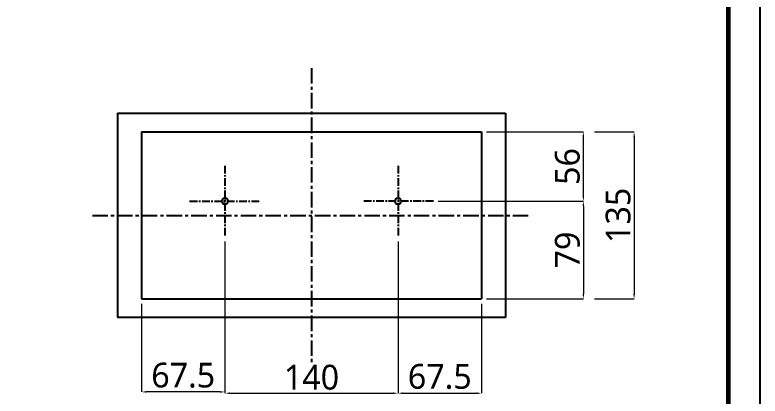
# Model space of a CAD drawing. Extents: x 16296675254 to 16296676838, y -37409619146 to -37409617986.
# Drawn here: x 16296676236 to 16296676838, y -37409618602 to -37409618294 of the extents above; entities that cross this region are included whole.
import ezdxf

# ---------------------------------------------------------------- set-up
doc = ezdxf.new("R2010")
doc.units = 0
doc.header["$LTSCALE"] = 10
doc.header["$MEASUREMENT"] = 0
doc.header["$PDMODE"] = 3
doc.header["$PDSIZE"] = -10
doc.linetypes.add('CENTER', pattern=[2, 1.25, -0.25, 0.25, -0.25])
doc.layers.get('0').update_dxf_attribs({"linetype": 'CONTINUOUS'})
doc.layers.get('DEFPOINTS').update_dxf_attribs({"linetype": 'CONTINUOUS'})
doc.styles.add('Daelim Dimension', font='NanumGothic.ttf')
doc.dimstyles.new('DEFAULT', dxfattribs={"dimscale": 2, "dimtxt": 2, "dimasz": 2, "dimexe": 0, "dimexo": 2, "dimgap": 1, "dimtad": 1, "dimdec": 1, "dimzin": 9, "dimdsep": 46, "dimtxsty": 'Daelim Dimension', "dimcen": 0.5, "dimclrd": 252, "dimclre": 252, "dimclrt": 3, "dimadec": 1, "dimazin": 0, "dimtfac": 1, "dimtdec": 1, "dimtix": 1, "dimtmove": 0, "dimatfit": 3, "dimfxl": 1, "dimtolj": 1, "dimtzin": 1, "dimlwd": 9, "dimlwe": 9, "dimarcsym": 0})

# ---------------------------------------------------------------- blocks, each defined once
blk = doc.blocks.new('*D3')
at = {"color": 5, "lineweight": 9, "transparency": 16777216}
for p, q in [((16296676405.378071, -37409618476.607491), (16296676405.378071, -37409618599.244698)), ((16296676545.378071, -37409618476.607491), (16296676545.378071, -37409618599.244698)), ((16296676409.378071, -37409618599.244698), (16296676541.378071, -37409618599.244698))]:
    blk.add_line(p, q, dxfattribs=at)
at = {"color": 5, "transparency": 16777216}
for points in [[(16296676409.378071, -37409618598.578033), (16296676409.378071, -37409618599.911362), (16296676405.378071, -37409618599.244698)], [(16296676541.378071, -37409618598.578033), (16296676541.378071, -37409618599.911362), (16296676545.378071, -37409618599.244698)]]:
    blk.add_solid(points, dxfattribs=at)
at = {"layer": 'DEFPOINTS', "color": 0, "transparency": 16777216}
for p in [(16296676405.378071, -37409618472.607491), (16296676545.378071, -37409618472.607491), (16296676545.378071, -37409618599.244698)]:
    blk.add_point(p, dxfattribs=at)
at = {"color": 7, "transparency": 16777216, "insert": (16296676475.378071, -37409618586.429237), "char_height": 20, "attachment_point": 5, "style": 'Daelim Dimension'}
blk.add_mtext('\\A1;140', dxfattribs=at)
blk = doc.blocks.new('*D4')
at = {"color": 5, "lineweight": 9, "transparency": 16777216}
for p, q in [((16296676545.378071, -37409618476.607491), (16296676545.378071, -37409618599.244698)), ((16296676612.878071, -37409618527.047073), (16296676612.878071, -37409618599.244698)), ((16296676549.378071, -37409618599.244698), (16296676608.878071, -37409618599.244698))]:
    blk.add_line(p, q, dxfattribs=at)
at = {"color": 5, "transparency": 16777216}
for points in [[(16296676549.378071, -37409618598.578033), (16296676549.378071, -37409618599.911362), (16296676545.378071, -37409618599.244698)], [(16296676608.878071, -37409618598.578033), (16296676608.878071, -37409618599.911362), (16296676612.878071, -37409618599.244698)]]:
    blk.add_solid(points, dxfattribs=at)
at = {"layer": 'DEFPOINTS', "color": 0, "transparency": 16777216}
for p in [(16296676545.378071, -37409618472.607491), (16296676612.878071, -37409618523.047073), (16296676612.878071, -37409618599.244698)]:
    blk.add_point(p, dxfattribs=at)
at = {"color": 7, "transparency": 16777216, "insert": (16296676579.128071, -37409618585.842697), "char_height": 20, "attachment_point": 5, "style": 'Daelim Dimension'}
blk.add_mtext('\\A1;67.5', dxfattribs=at)
blk = doc.blocks.new('*D5')
at = {"color": 5, "lineweight": 9, "transparency": 16777216}
for p, q in [((16296676405.378071, -37409618476.607491), (16296676405.378071, -37409618598.203041)), ((16296676337.878071, -37409618527.047073), (16296676337.878071, -37409618598.203041)), ((16296676401.378071, -37409618598.203041), (16296676341.878071, -37409618598.203041))]:
    blk.add_line(p, q, dxfattribs=at)
at = {"color": 5, "transparency": 16777216}
for points in [[(16296676341.878071, -37409618597.536377), (16296676341.878071, -37409618598.869713), (16296676337.878071, -37409618598.203041)], [(16296676401.378071, -37409618597.536377), (16296676401.378071, -37409618598.869713), (16296676405.378071, -37409618598.203041)]]:
    blk.add_solid(points, dxfattribs=at)
at = {"layer": 'DEFPOINTS', "color": 0, "transparency": 16777216}
for p in [(16296676405.378071, -37409618472.607491), (16296676337.878071, -37409618523.047073), (16296676337.878071, -37409618598.203041)]:
    blk.add_point(p, dxfattribs=at)
at = {"color": 7, "transparency": 16777216, "insert": (16296676371.628071, -37409618584.801041), "char_height": 20, "attachment_point": 5, "style": 'Daelim Dimension'}
blk.add_mtext('\\A1;67.5', dxfattribs=at)
blk = doc.blocks.new('*D7')
at = {"color": 5, "lineweight": 9, "transparency": 16777216}
for p, q in [((16296676616.878071, -37409618388.047073), (16296676695.24719, -37409618388.047073)), ((16296676695.24719, -37409618440.047096), (16296676695.24719, -37409618392.047073)), ((16296676577.93848, -37409618444.047096), (16296676695.24719, -37409618444.047096))]:
    blk.add_line(p, q, dxfattribs=at)
at = {"color": 5, "transparency": 16777216}
for points in [[(16296676694.58053, -37409618392.047073), (16296676695.91386, -37409618392.047073), (16296676695.24719, -37409618388.047073)], [(16296676694.58053, -37409618440.047096), (16296676695.91386, -37409618440.047096), (16296676695.24719, -37409618444.047096)]]:
    blk.add_solid(points, dxfattribs=at)
at = {"layer": 'DEFPOINTS', "color": 0, "transparency": 16777216}
for p in [(16296676612.878071, -37409618388.047073), (16296676695.24719, -37409618388.047073), (16296676573.93848, -37409618444.047096)]:
    blk.add_point(p, dxfattribs=at)
at = {"color": 7, "transparency": 16777216, "insert": (16296676682.36022, -37409618416.047081), "char_height": 20, "attachment_point": 5, "rotation": 90, "style": 'Daelim Dimension'}
blk.add_mtext('\\A1;56', dxfattribs=at)
blk = doc.blocks.new('*D8')
at = {"color": 5, "lineweight": 9, "transparency": 16777216}
for p, q in [((16296676577.93848, -37409618444.047096), (16296676695.24719, -37409618444.047096)), ((16296676695.24719, -37409618448.047096), (16296676695.24719, -37409618519.047073)), ((16296676616.878071, -37409618523.047073), (16296676695.24719, -37409618523.047073))]:
    blk.add_line(p, q, dxfattribs=at)
at = {"color": 5, "transparency": 16777216}
for points in [[(16296676694.58053, -37409618448.047096), (16296676695.91386, -37409618448.047096), (16296676695.24719, -37409618444.047096)], [(16296676694.58053, -37409618519.047073), (16296676695.91386, -37409618519.047073), (16296676695.24719, -37409618523.047073)]]:
    blk.add_solid(points, dxfattribs=at)
at = {"layer": 'DEFPOINTS', "color": 0, "transparency": 16777216}
for p in [(16296676573.93848, -37409618444.047096), (16296676612.878071, -37409618523.047073), (16296676695.24719, -37409618523.047073)]:
    blk.add_point(p, dxfattribs=at)
at = {"color": 7, "transparency": 16777216, "insert": (16296676682.36022, -37409618483.547081), "char_height": 20, "attachment_point": 5, "rotation": 90, "style": 'Daelim Dimension'}
blk.add_mtext('\\A1;79', dxfattribs=at)
blk = doc.blocks.new('*D9')
at = {"color": 5, "lineweight": 9, "transparency": 16777216}
for p, q in [((16296676704.24719, -37409618388.047073), (16296676736.29125, -37409618388.047073)), ((16296676736.29125, -37409618392.047073), (16296676736.29125, -37409618519.047073)), ((16296676704.24719, -37409618523.047073), (16296676736.29125, -37409618523.047073))]:
    blk.add_line(p, q, dxfattribs=at)
at = {"color": 5, "transparency": 16777216}
for points in [[(16296676735.62458, -37409618392.047073), (16296676736.957911, -37409618392.047073), (16296676736.29125, -37409618388.047073)], [(16296676735.62458, -37409618519.047073), (16296676736.957911, -37409618519.047073), (16296676736.29125, -37409618523.047073)]]:
    blk.add_solid(points, dxfattribs=at)
at = {"layer": 'DEFPOINTS', "color": 0, "transparency": 16777216}
for p in [(16296676700.24719, -37409618388.047073), (16296676700.24719, -37409618523.047073), (16296676736.29125, -37409618523.047073)]:
    blk.add_point(p, dxfattribs=at)
at = {"color": 7, "transparency": 16777216, "insert": (16296676723.389971, -37409618455.547073), "char_height": 20, "attachment_point": 5, "rotation": 90, "style": 'Daelim Dimension'}
blk.add_mtext('\\A1;135', dxfattribs=at)

msp = doc.modelspace()

# ---------------------------------------------------------------- linework, layer by layer
at = {"color": 1, "linetype": 'CENTER'}
for p, q in [((16296676475.378071, -37409618336.54731), (16296676475.378071, -37409618574.546852)), ((16296676298.15703, -37409618455.547073), (16296676652.59911, -37409618455.547073))]:
    msp.add_line(p, q, dxfattribs=at)
for p, q in [((16296676318.378071, -37409618373.047073), (16296676632.378071, -37409618373.047073)), ((16296676318.378071, -37409618373.047073), (16296676318.378071, -37409618538.047073)), ((16296676632.378071, -37409618373.047073), (16296676632.378071, -37409618538.047073)), ((16296676337.878071, -37409618388.047073), (16296676337.878071, -37409618523.047073)), ((16296676337.878071, -37409618388.047073), (16296676612.878071, -37409618388.047073)), ((16296676612.878071, -37409618388.047073), (16296676612.878071, -37409618523.047073)), ((16296676337.878071, -37409618523.047073), (16296676612.878071, -37409618523.047073)), ((16296676632.378071, -37409618538.047073), (16296676318.378071, -37409618538.047073))]:
    msp.add_line(p, q)
at = {"color": 1, "linetype": 'CENTER', "ltscale": 0.5}
for p, q in [((16296676405.378071, -37409618415.486671), (16296676405.378071, -37409618472.607491)), ((16296676545.378071, -37409618415.486671), (16296676545.378071, -37409618472.607491)), ((16296676376.817659, -37409618444.047096), (16296676433.93848, -37409618444.047096)), ((16296676573.93848, -37409618444.047096), (16296676516.817659, -37409618444.047096))]:
    msp.add_line(p, q, dxfattribs=at)
at = {"ltscale": 0.5}
msp.add_lwpolyline([(16296675253.89509, -37409619146.39447), (16296676838.168699, -37409619146.39447), (16296676838.168699, -37409617985.567291), (16296675253.89509, -37409617985.567291)], close=True, dxfattribs=at)
at = {"color": 5, "linetype": 'ByBlock', "lineweight": 200, "const_width": 3.6504}
msp.add_lwpolyline([(16296675279.370489, -37409619096.688911), (16296676812.53849, -37409619096.688911), (16296676812.53849, -37409618012.520103), (16296675279.370489, -37409618012.520103)], close=True, dxfattribs=at)
for centre in [(16296676405.378071, -37409618444.047096), (16296676545.378071, -37409618444.047096)]:
    msp.add_circle(centre, 2.5)

# ---------------------------------------------------------------- dimensions: what is measured, and where the dimension line sits
at = {"color": 5}
for base, p1, p2, picture, middle in [((16296676695.24719, -37409618388.047073), (16296676573.93848, -37409618444.047096), (16296676612.878071, -37409618388.047073), '*D7', (16296676682.36022, -37409618416.047081)), ((16296676736.29125, -37409618523.047073), (16296676700.24719, -37409618388.047073), (16296676700.24719, -37409618523.047073), '*D9', (16296676723.389971, -37409618455.547073)), ((16296676695.24719, -37409618523.047073), (16296676573.93848, -37409618444.047096), (16296676612.878071, -37409618523.047073), '*D8', (16296676682.36022, -37409618483.547081))]:
    dim = msp.add_linear_dim(base=base, p1=p1, p2=p2, angle=90, dimstyle='DEFAULT', override={"dimtxt": 10, "dimclrd": 5, "dimclre": 5, "dimclrt": 7}, dxfattribs=at)
    dim.commit()
    dim.dimension.update_dxf_attribs({"geometry": picture, "text_midpoint": middle})
for base, p1, p2, picture, middle in [((16296676337.878071, -37409618598.203041), (16296676405.378071, -37409618472.607491), (16296676337.878071, -37409618523.047073), '*D5', (16296676371.628071, -37409618584.801041)), ((16296676545.378071, -37409618599.244698), (16296676405.378071, -37409618472.607491), (16296676545.378071, -37409618472.607491), '*D3', (16296676475.378071, -37409618586.429237)), ((16296676612.878071, -37409618599.244698), (16296676545.378071, -37409618472.607491), (16296676612.878071, -37409618523.047073), '*D4', (16296676579.128071, -37409618585.842697))]:
    dim = msp.add_linear_dim(base=base, p1=p1, p2=p2, dimstyle='DEFAULT', override={"dimtxt": 10, "dimclrd": 5, "dimclre": 5, "dimclrt": 7}, dxfattribs=at)
    dim.commit()
    dim.dimension.update_dxf_attribs({"geometry": picture, "text_midpoint": middle})

doc.saveas('drawing.dxf')
